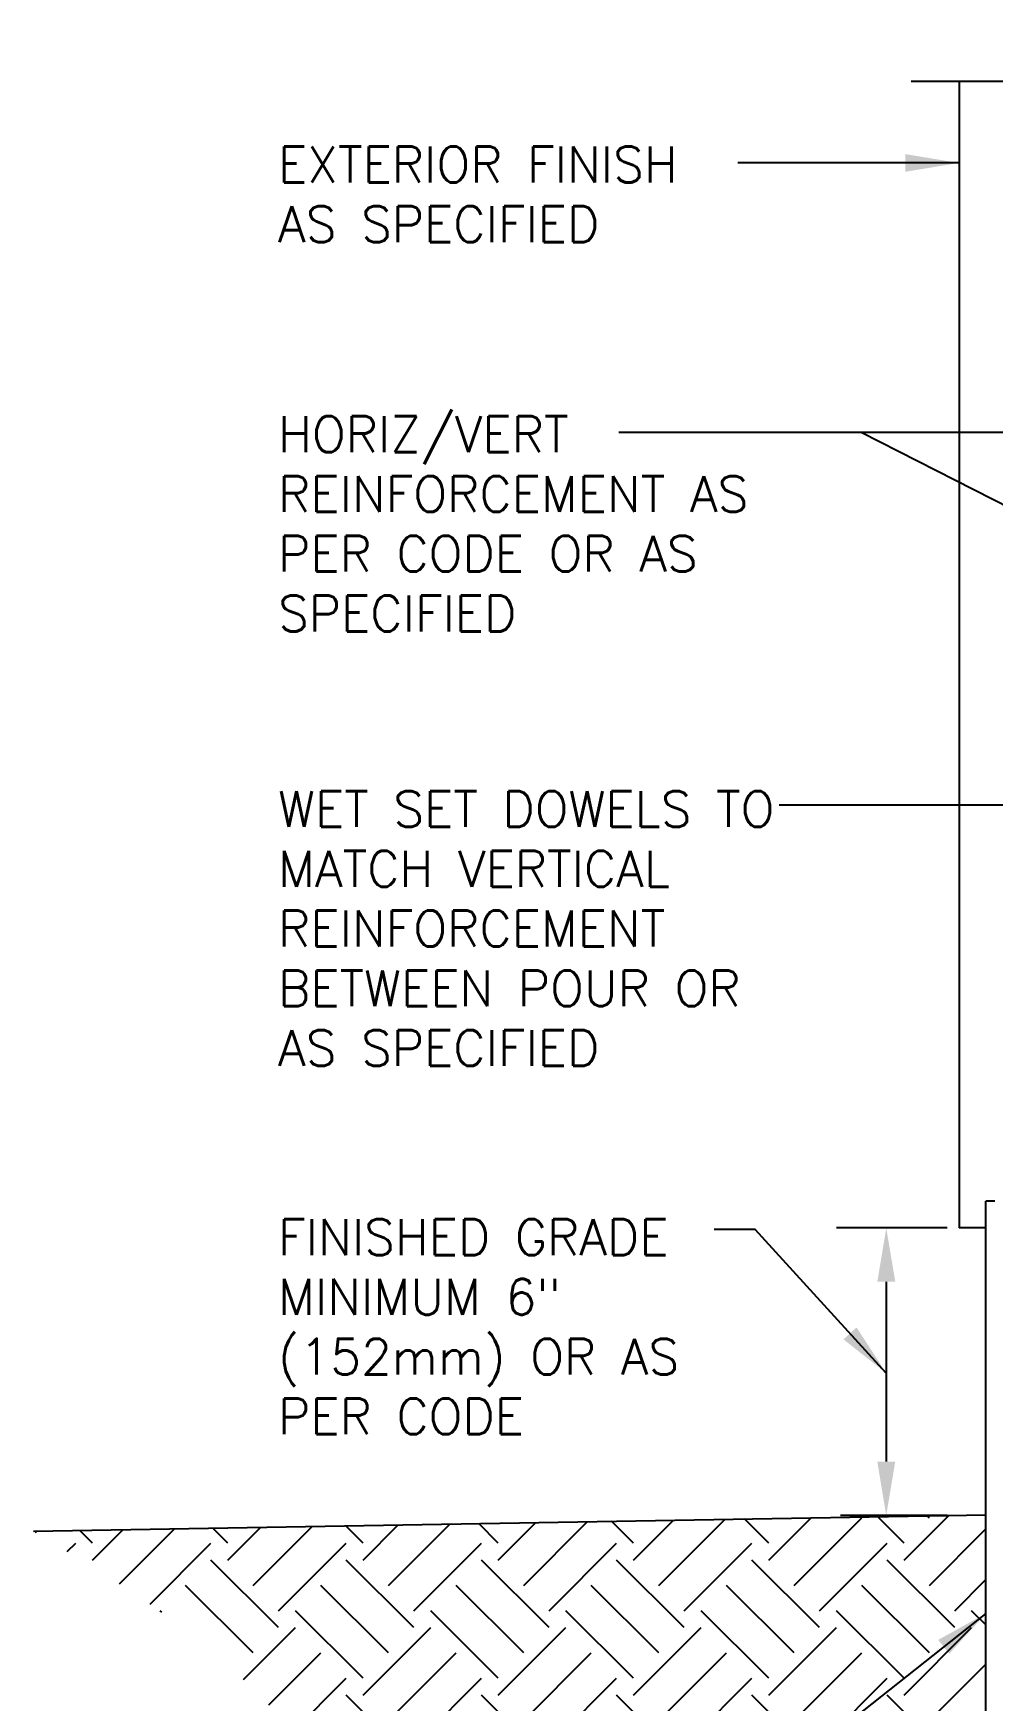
# Model space of a CAD drawing. Header units: inches. Extents: x 79.7 to 136.1, y 76 to 143.3.
# Drawn here: x 79.73 to 99.79, y 108.43 to 143.32 of the extents above; entities that cross this region are included whole.
import ezdxf

# ---------------------------------------------------------------- set-up
doc = ezdxf.new("R2010")
doc.units = ezdxf.units.IN
doc.header["$LTSCALE"] = 0.5
doc.header["$MEASUREMENT"] = 0
for name, color, linetype in [('HATCH', 12, 'Continuous'), ('LINE50', 5, 'Continuous'), ('LINE9', 9, 'Continuous'), ('TEXT', 4, 'Continuous')]:
    doc.layers.add(name, color=color, linetype=linetype)
doc.styles.add('DIM', font='romans.shx', dxfattribs={"width": 0.7})
doc.styles.add('ROMANS', font='romans.shx', dxfattribs={"height": 0.75})
doc.dimstyles.new('ext_12', dxfattribs={"dimscale": 12, "dimtxt": 0.09375, "dimasz": 0.09375, "dimexe": 0.09375, "dimexo": 0.0625, "dimgap": 0.0625, "dimtad": 1, "dimdec": 1, "dimzin": 3, "dimdsep": 46, "dimlunit": 4, "dimtxsty": 'DIM', "dimcen": 0.09, "dimdle": 0.09375, "dimclrt": 4, "dimadec": 0, "dimazin": 0, "dimtfac": 1, "dimtdec": 1, "dimtmove": 2, "dimatfit": 3, "dimfxl": 1, "dimfrac": 2, "dimtolj": 1, "dimtzin": 0, "dimarcsym": 0})

msp = doc.modelspace()

# ---------------------------------------------------------------- hatches: boundary and pattern name
at = {"layer": 'HATCH'}
h = msp.add_hatch(dxfattribs=at)
h.set_pattern_fill('EARTH', color=256, scale=8, angle=45, style=0)
edge = h.paths.add_edge_path()
edge.add_spline(control_points=[(90.718, 102.729), (93.737, 102.094), (96.379, 101.268), (97.917, 99.173), (98.305, 98.561)], knot_values=[15.477298, 15.477298, 15.477298, 15.477298, 21.162657, 23.307813, 23.307813, 23.307813, 23.307813], degree=3, periodic=0)
edge.add_line((98.305, 98.561), (99.086, 97.32))
edge.add_line((99.086, 97.32), (99.742, 97.32))
edge.add_line((99.742, 97.32), (99.742, 106.879))
edge.add_line((99.742, 106.879), (99.649, 106.879))
edge.add_line((99.649, 106.879), (99.649, 112.32))
edge.add_line((99.649, 112.32), (79.727, 111.972))
edge.add_spline(control_points=[(79.727, 111.972), (80.845, 111.31), (83.12, 109.962), (85.34, 107.713), (86.337, 106.147), (86.63, 105.624)], knot_values=[0, 0, 0, 0, 3.887421, 7.907558, 9.371794, 9.371794, 9.371794, 9.371794], degree=3, periodic=0)
edge.add_line((86.63, 105.624), (91.564, 105.624))
edge.add_line((91.564, 105.624), (91.564, 104.355))
edge.add_line((91.564, 104.355), (93.947, 104.355))
edge.add_line((93.947, 104.355), (93.947, 102.729))
edge.add_line((93.947, 102.729), (90.718, 102.729))

# ---------------------------------------------------------------- linework, layer by layer
at = {"layer": 'LINE50'}
msp.add_line((79.727, 111.972), (99.649, 112.32), dxfattribs=at)
at = {"layer": 'LINE9'}
for p, q in [((99.086, 142.32), (99.086, 118.32)), ((99.649, 106.879), (99.649, 118.879)), ((99.836, 118.879), (99.649, 118.879)), ((99.649, 118.32), (99.086, 118.32))]:
    msp.add_line(p, q, dxfattribs=at)
msp.add_lwpolyline([(98.086, 142.32), (104.461, 142.32), (105.461, 143.32), (105.461, 141.32), (106.461, 142.32), (112.086, 142.32)], dxfattribs=at)
at = {"layer": 'TEXT'}
for p, q in [((98.836, 118.32), (96.527, 118.32)), ((97.565, 117.195), (97.565, 113.431)), ((98.835, 112.306), (96.606, 112.306))]:
    msp.add_line(p, q, dxfattribs=at)
for points in [[(97.378, 117.195), (97.753, 117.195), (97.565, 118.32)], [(97.377, 113.431), (97.752, 113.431), (97.564, 112.306)]]:
    msp.add_solid(points, dxfattribs=at)

# ---------------------------------------------------------------- texts
at = {"layer": 'TEXT', "char_height": 0.75, "attachment_point": 4, "style": 'ROMANS'}
for s, insert, width in [('EXTERIOR FINISH\\PAS SPECIFIED', (84.845, 139.952), 11.74859), ('HORIZ/VERT REINFORCEMENT AS PER CODE OR AS SPECIFIED', (84.845, 133.056), 11.74859), ('WET SET DOWELS TO MATCH VERTICAL REINFORCEMENT BETWEEN POUR OR AS SPECIFIED', (84.845, 124.587), 11.74859), ('FINISHED GRADE MINIMUM 6" (152mm) OR AS PER CODE', (84.845, 116.253), 10.75183)]:
    msp.add_mtext(s, dxfattribs=dict(at, insert=insert, width=width))

# ---------------------------------------------------------------- leaders
at = {"layer": 'TEXT'}
for points, override in [([(99.086, 140.608), (94.459, 140.608)], {"dimtad": 0}), ([(106.534, 134.97), (97.043, 134.97), (91.968, 134.97)], {"dimgap": 0.0625, "dimtad": 0}), ([(106.017, 130.38), (97.043, 134.97), (91.968, 134.97)], {"dimgap": 0.0625, "dimtad": 0}), ([(103.956, 127.165), (95.323, 127.165)], {"dimtad": 0}), ([(99.649, 110.253), (92.654, 104.72), (91.092, 104.72)], {"dimgap": 0.0625, "dimtad": 0})]:
    msp.add_leader(points, dimstyle='ext_12', override=override, dxfattribs=at)
msp.add_leader([(97.565, 115.282), (94.823, 118.29), (93.963, 118.29)], dimstyle='ext_12', dxfattribs=at)

doc.saveas('drawing.dxf')
